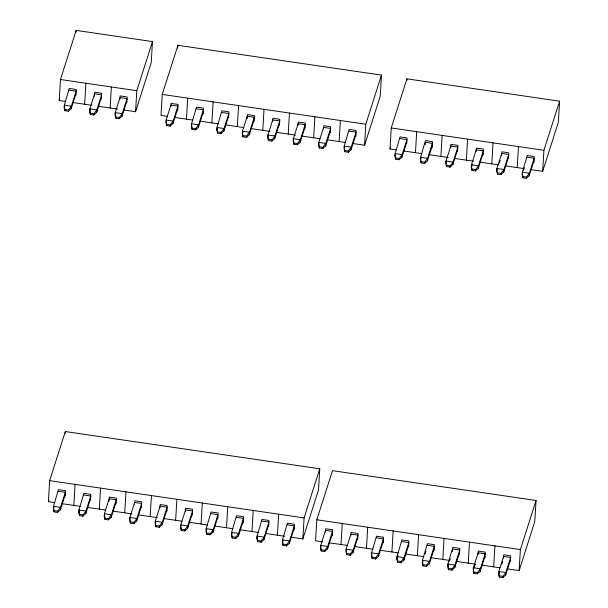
<?xml version="1.0" encoding="UTF-8"?>
<svg xmlns="http://www.w3.org/2000/svg" width="608" height="608" viewBox="0 0 608 608"><rect width="100%" height="100%" fill="white"/><g stroke="black" fill="none" stroke-linecap="round" stroke-linejoin="round"><path stroke-width="0.91" d="M65.588 101.468L59.227 100.533L60.466 79.519L76.144 30.4L152.479 41.58L151.24 62.594L135.561 111.712L123.751 109.98M76 93.647L71.204 108.672L68.385 111.256L64.874 110.747L64.19 107.639L64.342 105.161L69.228 88.479L76.243 89.505L75.901 95.296M64.874 110.747L64.342 105.161L71.349 106.187L76.144 91.162L69.137 90.136M68.385 111.256L68.453 110.018L71.349 106.187L71.204 108.672M76.03 32.224L76.144 30.4M54.758 502.603L48.397 501.676L49.636 480.662L65.314 431.543L319.77 468.798L318.531 489.812L302.852 538.931L291.042 537.206M65.178 494.783L60.382 509.808L57.555 512.4L54.051 511.883L53.367 508.782L53.512 506.304L58.406 489.622L65.421 490.648L65.079 496.44M54.051 511.883L53.512 506.304L60.526 507.33L65.322 492.305L58.307 491.279M57.555 512.4L57.631 511.161L60.526 507.33L60.382 509.808M65.208 433.367L65.314 431.543M84.672 104.257L85.91 83.243M89.642 111.37L89.786 108.885L94.582 93.86L101.589 94.886L96.794 109.911L96.649 112.396L93.83 114.988L90.318 114.471L89.642 111.37L90.204 109.6M90.318 114.471L89.786 108.885L96.794 109.911L93.898 113.742L93.83 114.988M94.43 96.345L94.681 92.203L101.688 93.237L101.346 99.028M73.842 505.4L75.08 484.386M90.622 498.507L85.827 513.532L83 516.124L79.496 515.614L78.812 512.506L78.956 510.028L83.851 493.346L90.866 494.372L90.524 500.164M79.496 515.614L78.956 510.028L85.971 511.054L90.767 496.029L83.752 495.003M83 516.124L83.076 514.885L85.971 511.054L85.827 513.532M110.116 107.988L111.355 86.974M115.763 118.195L115.231 112.609L120.027 97.584L127.034 98.61L122.246 113.635L122.094 116.12L119.274 118.712L115.763 118.195L115.087 115.094L115.231 112.609L122.246 113.635L119.343 117.466L119.274 118.712M119.928 99.241L120.126 95.935L127.133 96.961L126.791 102.752M99.286 509.124L100.533 488.11M104.257 516.238L104.401 513.752L109.197 498.727L116.212 499.753L111.416 514.778L111.272 517.264L108.444 519.848L104.941 519.338L104.257 516.238L104.819 514.467M104.941 519.338L104.401 513.752L111.416 514.778L108.52 518.609L108.444 519.848M109.052 501.212L109.296 497.07L116.31 498.096L115.968 503.888M135.561 111.712L136.8 90.698L152.479 41.58M124.739 512.856L125.978 491.834M130.386 523.062L129.846 517.476L134.642 502.451L141.656 503.477L136.861 518.502L136.716 520.988L133.889 523.579L130.386 523.062L129.702 519.962L129.846 517.476L136.861 518.502L133.965 522.333L133.889 523.579M134.55 504.108L134.74 500.802L141.755 501.828L141.413 507.619M352.754 143.511L364.572 145.244L380.243 96.125L381.482 75.111L177.924 45.304L162.245 94.422L161.006 115.436L167.367 116.371M166.66 125.651L166.121 120.065L170.916 105.04L177.931 106.066L173.136 121.091L172.984 123.568L170.164 126.16L166.66 125.651L165.976 122.542L166.121 120.065L173.136 121.091L170.24 124.921L170.164 126.16M170.818 106.696L171.015 103.383L178.022 104.409L177.68 110.2M177.756 48.047L177.924 45.304M150.184 516.58L151.422 495.566M155.83 526.786L155.298 521.2L160.086 506.175L167.101 507.209L162.306 522.234L162.161 524.712L159.342 527.303L155.83 526.786L155.146 523.686L155.298 521.2L162.306 522.234L159.41 526.064L159.342 527.303M159.995 507.832L160.185 504.526L167.2 505.552L166.858 511.343M186.451 119.16L187.69 98.146M203.224 112.275L198.428 127.3L195.609 129.884L192.105 129.375L191.566 123.789L196.46 107.107L203.467 108.133L203.133 113.924M195.609 129.884L195.685 128.645L198.58 124.815L203.376 109.79L196.361 108.764M198.428 127.3L198.58 124.815L191.566 123.789L191.421 126.274L192.105 129.375M175.628 520.304L176.867 499.29M181.275 530.518L180.743 524.932L185.539 509.907L192.546 510.933L187.75 525.958L187.606 528.436L184.786 531.027L181.275 530.518L180.591 527.41L180.743 524.932L187.75 525.958L184.855 529.788L184.786 531.027M185.44 511.556L185.63 508.25L192.645 509.276L192.303 515.067M211.896 122.892L213.134 101.87M228.669 115.999L223.881 131.024L221.054 133.616L217.55 133.099L216.866 129.998L217.01 127.513L221.905 110.838L228.92 111.864L228.578 117.656M217.55 133.099L217.01 127.513L224.025 128.539L228.821 113.514L221.806 112.488M221.054 133.616L221.13 132.369L224.025 128.539L223.881 131.024M201.073 524.028L202.312 503.014M217.846 517.142L213.051 532.167L210.231 534.751L206.72 534.242L206.188 528.656L211.075 511.974L218.09 513L217.748 518.791M210.231 534.751L210.3 533.512L213.195 529.682L217.991 514.657L210.984 513.631M213.051 532.167L213.195 529.682L206.188 528.656L206.036 531.134L206.72 534.242M237.34 126.616L238.579 105.602M242.311 133.722L242.455 131.237L247.251 116.219L254.266 117.245L249.47 132.27L249.326 134.748L246.498 137.34L242.995 136.823L242.311 133.722L242.873 131.951M242.995 136.823L242.455 131.237L249.47 132.27L246.574 136.101L246.498 137.34M247.106 118.697L247.35 114.562L254.364 115.588L254.022 121.38M226.518 527.752L227.757 506.738M243.291 520.866L238.496 535.891L235.676 538.483L232.165 537.966L231.481 534.865L231.633 532.38L236.52 515.698L243.534 516.732L243.192 522.523M232.165 537.966L231.633 532.38L238.64 533.406L243.436 518.381L236.428 517.355M235.676 538.483L235.744 537.236L238.64 533.406L238.496 535.891M262.785 130.34L264.024 109.326M268.44 140.554L267.9 134.968L272.696 119.943L279.71 120.969L274.915 135.994L274.77 138.472L271.943 141.064L268.44 140.554L267.756 137.446L267.9 134.968L274.915 135.994L272.019 139.825L271.943 141.064M272.597 121.592L272.794 118.286L279.809 119.312L279.467 125.104M251.963 531.483L253.202 510.469M268.736 524.59L263.94 539.615L261.121 542.207L257.61 541.69L256.933 538.589L257.078 536.104L261.972 519.43L268.979 520.456L268.637 526.247M257.61 541.69L257.078 536.104L264.085 537.13L268.88 522.105L261.873 521.079M261.121 542.207L261.189 540.968L264.085 537.13L263.94 539.615M288.23 134.064L289.469 113.05M293.884 144.278L293.345 138.692L298.14 123.667L305.155 124.693L300.36 139.718L300.215 142.204L297.388 144.788L293.884 144.278L293.2 141.17L293.345 138.692L300.36 139.718L297.464 143.549L297.388 144.788M298.042 125.324L298.239 122.01L305.254 123.036L304.912 128.828M277.408 535.207L278.646 514.193M294.181 528.314L289.385 543.339L286.566 545.931L283.054 545.414L282.378 542.313L282.522 539.836L287.417 523.154L294.424 524.18L294.082 529.971M283.054 545.414L282.522 539.836L289.537 540.862L294.325 525.836L287.318 524.81M286.566 545.931L286.634 544.692L289.537 540.862L289.385 543.339M313.675 137.788L314.914 116.774M319.329 148.002L318.79 142.416L323.585 127.391L330.6 128.417L325.804 143.442L325.66 145.928L322.833 148.519L319.329 148.002L318.645 144.902L318.79 142.416L325.804 143.442L322.909 147.273L322.833 148.519M323.486 129.048L323.684 125.734L330.699 126.768L330.357 132.559M302.852 538.931L304.091 517.917L319.77 468.798M507.323 568.868L519.133 570.6L534.812 521.482L536.051 500.468L332.492 470.66L316.814 519.779L315.575 540.793L322.848 541.857M339.12 141.52L340.366 120.506M321.229 551.008L320.69 545.422L325.485 530.396L332.5 531.422L327.704 546.448L327.552 548.933L324.733 551.517L321.229 551.008L320.545 547.899L320.69 545.422L327.704 546.448L324.809 550.278L324.733 551.517M355.9 134.626L351.105 149.652L348.278 152.243L344.774 151.726L344.234 146.14L349.129 129.466L356.144 130.492L355.802 136.283M325.386 532.053L325.584 528.74L332.591 529.766L332.249 535.557M348.278 152.243L348.354 151.004L351.249 147.166L356.045 132.149L349.03 131.115M351.105 149.652L351.249 147.166L344.234 146.14L344.09 148.626L344.774 151.726M341.02 544.517L342.258 523.503M364.572 145.244L365.811 124.23L381.482 75.111M346.674 554.732L346.134 549.146L350.93 534.12L357.945 535.146L353.149 550.172L352.997 552.657L350.178 555.248L346.674 554.732L345.99 551.631L346.134 549.146L353.149 550.172L350.254 554.002L350.178 555.248M350.831 535.777L351.029 532.464L358.036 533.497L357.694 539.288M366.464 548.249L367.703 527.235M396.378 149.902L390.017 148.968L391.256 127.954L406.927 78.835L559.603 101.186L558.364 122.2L542.686 171.327L530.868 169.594M406.79 142.082L401.994 157.107L399.167 159.691L395.664 159.182L394.98 156.074L395.132 153.596L400.018 136.914L407.033 137.94L406.691 143.731M383.238 541.356L378.442 556.381L375.622 558.972L372.119 558.456L371.579 552.87L376.474 536.195L383.481 537.221L383.146 543.012M395.664 159.182L395.132 153.596L402.139 154.622L406.934 139.597L399.92 138.571M375.622 558.972L375.698 557.734L378.594 553.896L383.39 538.878L376.375 537.844M399.167 159.691L399.243 158.452L402.139 154.622L401.994 157.107M378.442 556.381L378.594 553.896L371.579 552.87L371.435 555.355L372.119 558.456M406.82 80.659L406.927 78.835M391.909 551.973L393.148 530.959M415.462 152.692L416.7 131.678M408.682 545.08L403.894 560.105L401.067 562.696L397.564 562.187L396.88 559.079L397.024 556.601L401.918 539.919L408.933 540.945L408.591 546.736M432.235 145.806L427.439 160.831L424.62 163.423L421.108 162.906L420.424 159.805L420.576 157.32L425.463 140.638L432.478 141.664L432.136 147.463M397.564 562.187L397.024 556.601L404.039 557.627L408.834 542.602L401.82 541.576M421.108 162.906L420.576 157.32L427.584 158.346L432.379 143.321L425.364 142.295M425.22 144.78L425.319 143.123M401.067 562.696L401.143 561.458L404.039 557.627L403.894 560.105M424.62 163.423L424.688 162.176L427.584 158.346L427.439 160.831M417.354 555.697L418.593 534.683M440.906 156.423L442.145 135.409M434.135 548.811L429.339 563.836L426.512 566.42L423.008 565.911L422.324 562.803L422.469 560.325L427.363 543.643L434.378 544.669L434.036 550.46M423.008 565.911L422.469 560.325L429.484 561.351L434.279 546.326L427.264 545.3M446.553 166.63L446.021 161.044L450.817 146.019L457.824 147.045L453.028 162.07L452.884 164.555L450.064 167.147L446.553 166.63L445.869 163.529L446.021 161.044L453.028 162.07L450.133 165.9L450.064 167.147M450.718 147.676L450.908 144.37L457.923 145.396L457.581 151.187M426.512 566.42L426.588 565.182L429.484 561.351L429.339 563.836M442.799 559.421L444.038 538.407M466.351 160.147L467.59 139.133M459.58 552.535L454.784 567.56L451.957 570.152L448.453 569.635L447.769 566.534L447.914 564.049L452.808 547.367L459.823 548.393L459.481 554.192M471.314 167.253L471.466 164.776L476.262 149.75L483.269 150.776L478.473 165.802L478.329 168.279L475.509 170.871L471.998 170.354L471.314 167.253L472.165 164.601M448.453 569.635L447.914 564.049L454.928 565.075L459.724 550.05L452.709 549.024M471.998 170.354L471.466 164.776L478.473 165.802L475.578 169.632L475.509 170.871M452.565 551.509L452.664 549.852M476.163 151.4L476.353 148.094L483.368 149.12L483.026 154.911M451.957 570.152L452.033 568.906L454.928 565.075L454.784 567.56M468.244 563.152L469.482 542.138M491.796 163.871L493.035 142.857M473.898 573.359L473.358 567.773L478.154 552.748L485.169 553.774L480.373 568.799L480.229 571.284L477.402 573.876L473.898 573.359L473.214 570.258L473.358 567.773L480.373 568.799L477.478 572.63L477.402 573.876M497.443 174.086L496.911 168.5L501.706 153.474L508.714 154.5L503.918 169.526L503.774 172.003L500.954 174.595L497.443 174.086L496.759 170.977L496.911 168.5L503.918 169.526L501.022 173.356L500.954 174.595M478.055 554.405L478.253 551.099L485.268 552.125L484.926 557.916M501.608 155.131L501.805 151.818L508.812 152.844L508.47 158.635M493.688 566.876L494.927 545.862M517.241 167.595L518.48 146.581M498.659 573.982L498.803 571.505L503.599 556.48L510.614 557.506L505.818 572.531L505.674 575.008L502.846 577.6L499.343 577.083L498.659 573.982L499.502 571.33M499.343 577.083L498.803 571.505L505.818 572.531L502.922 576.361L502.846 577.6M534.014 160.71L529.218 175.735L526.399 178.319L522.888 177.81L522.356 172.224L527.25 155.542L534.257 156.568L533.915 162.359M503.5 558.129L503.698 554.823L510.712 555.849L510.37 561.64M526.399 178.319L526.467 177.08L529.363 173.25L534.158 158.224L527.151 157.198M529.218 175.735L529.363 173.25L522.356 172.224L522.211 174.709L522.888 177.81M519.133 570.6L520.38 549.586L536.051 500.468M542.686 171.327L543.924 150.305L559.603 101.186M59.227 100.533L59.797 98.747M64.19 107.639L64.76 105.876M96.649 112.396L101.445 97.371M122.094 116.12L126.89 101.095M48.397 501.676L48.967 499.89M172.984 123.568L177.779 108.543M53.367 508.782L53.93 507.019M78.812 512.506L79.374 510.743M216.866 129.998L217.428 128.227M111.272 517.264L116.067 502.238M249.326 134.748L254.114 119.723M136.716 520.988L141.512 505.962M274.77 138.472L279.566 123.447M162.161 524.712L166.957 509.686M300.215 142.204L305.011 127.178M187.606 528.436L192.402 513.41M325.66 145.928L330.456 130.902M231.481 534.865L232.051 533.094M256.933 538.589L257.496 536.818M390.017 148.968L390.587 147.182M394.98 156.074L395.542 154.31M282.378 542.313L282.94 540.55M420.424 159.805L420.994 158.034M327.552 548.933L332.348 533.908M452.884 164.555L457.68 149.53M352.997 552.657L357.793 537.632M478.329 168.279L483.124 153.254M499.297 163.028L500.148 160.375M503.774 172.003L508.569 156.978M396.88 559.079L398.004 555.545M523.617 170.286L524.461 167.633M422.324 562.803L422.887 561.04M425.144 553.972L425.988 551.319M447.769 566.534L448.332 564.764M449.464 561.23L450.308 558.577M473.776 568.488L475.19 564.072M480.229 571.284L485.024 556.259M501.76 564.262L502.611 561.61M505.674 575.008L510.469 559.983M60.466 79.519L136.8 90.698M162.245 94.422L365.811 124.23M391.256 127.954L543.924 150.305M72.854 102.532L91.937 105.321M98.298 106.256L117.39 109.052M174.64 117.435L192.812 120.095M200.085 121.159L218.257 123.819M225.53 124.883L243.702 127.543M250.975 128.607L270.058 131.404M276.42 132.339L295.503 135.128M301.864 136.063L320.036 138.723M327.309 139.787L345.481 142.447M403.644 150.966L421.823 153.626M429.088 154.69L448.172 157.487M454.533 158.414L473.617 161.211M479.978 162.138L498.157 164.806M505.423 165.87L523.602 168.53M64.95 109.501L68.453 110.018M90.394 113.232L93.898 113.742M115.839 116.956L119.343 117.466M166.729 124.404L170.24 124.921M192.174 128.136L195.685 128.645M217.618 131.86L221.13 132.369M243.063 135.584L246.574 136.101M268.508 139.308L272.019 139.825M293.96 143.04L297.464 143.549M319.405 146.764L322.909 147.273M344.85 150.488L348.354 151.004M395.74 157.936L399.243 158.452M421.184 161.667L424.688 162.176M446.629 165.391L450.133 165.9M472.074 169.115L475.578 169.632M497.519 172.839L501.022 173.356M522.964 176.571L526.467 177.08M49.636 480.662L304.091 517.917M316.814 519.779L520.38 549.586M62.031 503.667L80.203 506.335M87.476 507.399L105.648 510.059M112.921 511.123L132.004 513.92M138.366 514.847L157.449 517.644M163.81 518.571L181.99 521.238M189.255 522.302L207.434 524.962M214.7 526.026L232.879 528.686M240.145 529.75L258.324 532.41M265.59 533.474L284.673 536.271M329.209 542.792L347.381 545.452M354.654 546.516L372.826 549.176M380.099 550.24L398.27 552.9M405.544 553.972L423.715 556.632M430.988 557.696L449.16 560.356M456.433 561.42L475.517 564.216M481.878 565.144L500.05 567.804M54.127 510.644L57.631 511.161M79.572 514.368L83.076 514.885M105.017 518.1L108.52 518.609M130.462 521.824L133.965 522.333M155.906 525.548L159.41 526.064M181.351 529.272L184.855 529.788M206.796 533.003L210.3 533.512M232.241 536.727L235.744 537.236M257.686 540.451L261.189 540.968M283.13 544.175L286.634 544.692M321.298 549.769L324.809 550.278M346.742 553.493L350.254 554.002M372.187 557.217L375.698 557.734M397.632 560.941L401.143 561.458M423.077 564.665L426.588 565.182M448.522 568.396L452.033 568.906M473.974 572.12L477.478 572.63M499.419 575.844L502.922 576.361"/></g></svg>
